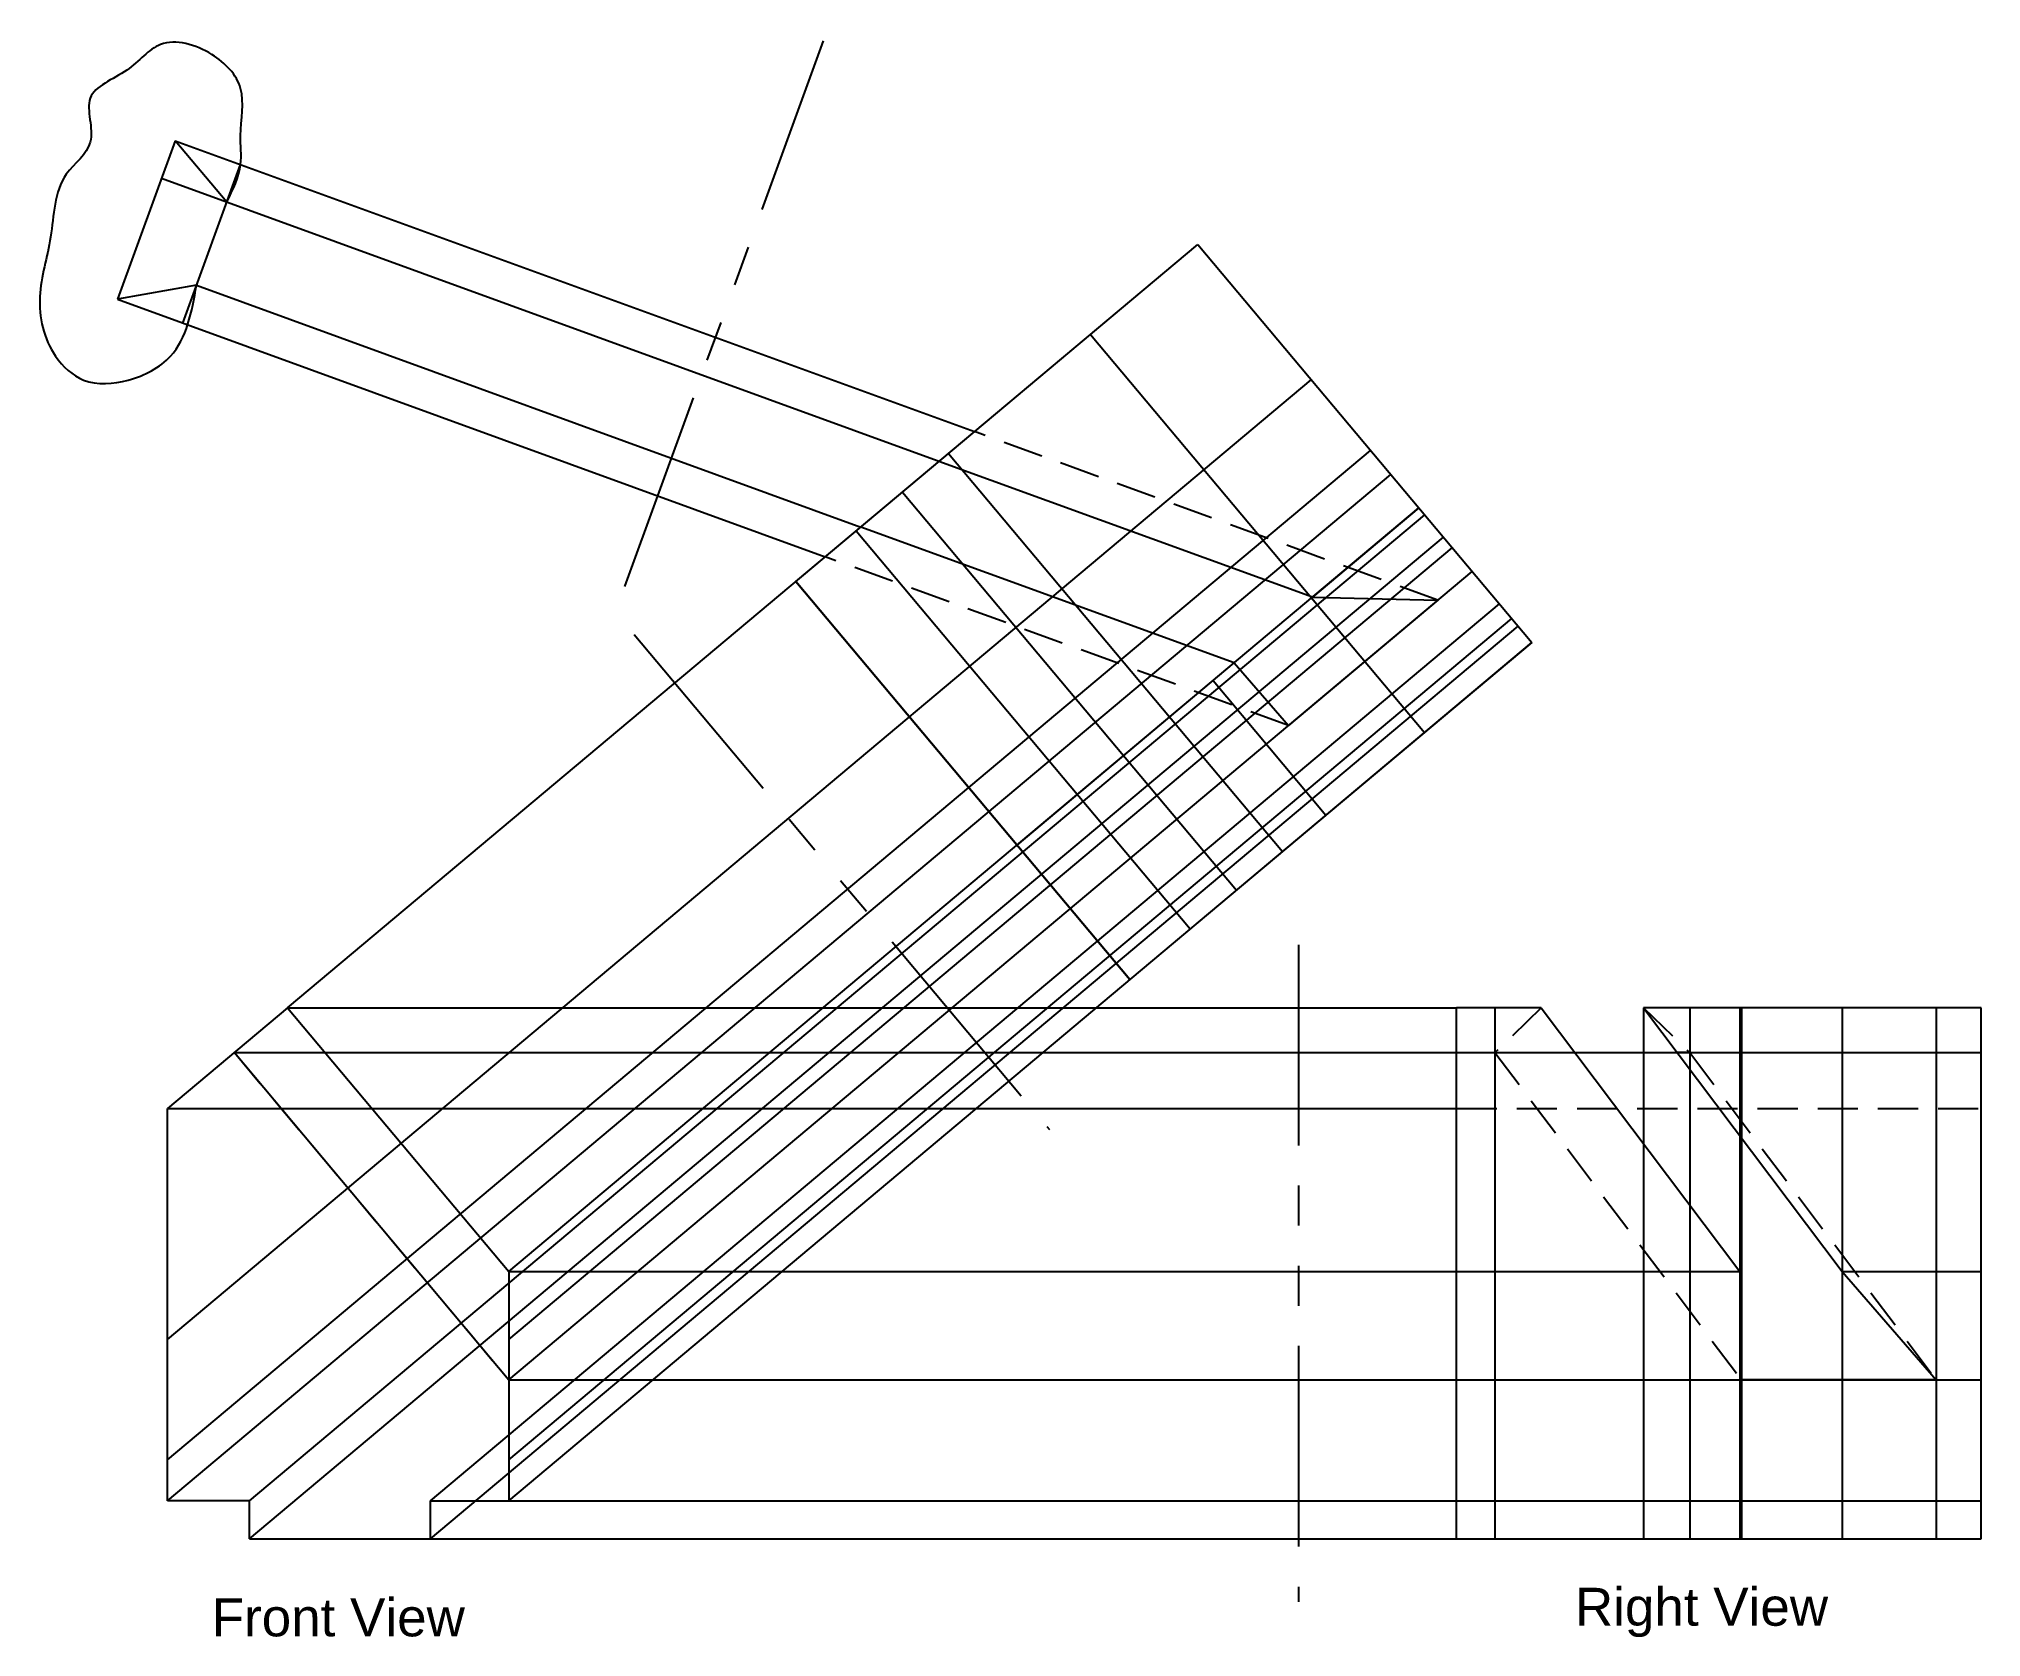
# Model space of a CAD drawing. Header units: millimetres. Extents: x 2602 to 2909, y 1069 to 1321.
import ezdxf

# ---------------------------------------------------------------- set-up
doc = ezdxf.new("R2010")
doc.units = ezdxf.units.MM
doc.linetypes.add('HIDDEN', pattern=[9.525, 6.35, -3.175])
doc.linetypes.add('PHANTOM', pattern=[63.5, 31.75, -6.35, 6.35, -6.35, 6.35, -6.35])
for name, color, linetype in [('CONSTRUCTION', 184, 'Continuous'), ('FOLD LINE', 4, 'PHANTOM'), ('HIDDEN', 3, 'HIDDEN'), ('TEXT', 1, 'Continuous')]:
    doc.layers.add(name, color=color, linetype=linetype)
doc.styles.get("Standard").update_dxf_attribs({"font": 'arial.ttf'})

msp = doc.modelspace()

# ---------------------------------------------------------------- linework, layer by layer
for p, q in [((2623.26, 1305.34), (2614.12, 1280.25)), ((2631.42, 1295.61), (2623.26, 1305.34)), ((2721.47, 1235.59), (2785.05, 1288.94)), ((2785.05, 1288.94), (2837.92, 1225.94)), ((2626.63, 1282.46), (2614.12, 1280.25)), ((2803.2, 1233.09), (2744.11, 1254.59)), ((2820.05, 1247.23), (2803.2, 1233.09)), ((2790.81, 1222.7), (2731.73, 1244.2)), ((2774.34, 1172.59), (2721.47, 1235.59)), ((2823.04, 1232.63), (2799.42, 1212.81)), ((2803.2, 1233.09), (2823.04, 1232.63)), ((2837.92, 1225.94), (2774.34, 1172.59)), ((2756.47, 1193.88), (2790.81, 1222.7)), ((2790.81, 1222.7), (2799.42, 1212.81)), ((2641.03, 1168.1), (2622.03, 1152.16)), ((2641.03, 1168.1), (2676.03, 1126.39)), ((2826.03, 1084.1), (2826.03, 1168.1)), ((2839.43, 1168.1), (2826.03, 1168.1)), ((2839.43, 1168.1), (2870.87, 1126.39)), ((2909.03, 1168.1), (2855.6, 1168.1)), ((2855.6, 1168.1), (2887.03, 1126.39)), ((2909.03, 1084.1), (2909.03, 1168.1)), ((2844.76, 1161.03), (2860.92, 1161.03)), ((2622.03, 1090.1), (2622.03, 1152.16)), ((2676.03, 1126.39), (2676.03, 1090.1)), ((2826.03, 1126.39), (2870.87, 1126.39)), ((2870.87, 1126.39), (2871.1, 1109.27)), ((2887.03, 1126.39), (2901.93, 1109.27)), ((2887.03, 1126.39), (2909.03, 1126.39)), ((2901.93, 1109.27), (2871.1, 1109.27)), ((2635.03, 1090.1), (2622.03, 1090.1)), ((2635.03, 1084.1), (2635.03, 1090.1)), ((2663.63, 1084.1), (2663.63, 1090.1)), ((2663.63, 1090.1), (2676.03, 1090.1)), ((2826.03, 1090.1), (2909.03, 1090.1)), ((2635.03, 1084.1), (2663.63, 1084.1)), ((2826.03, 1084.1), (2909.03, 1084.1))]:
    msp.add_line(p, q)
msp.add_spline([(2631.42, 1295.61), (2633.59, 1301.58), (2633.59, 1306.17), (2633.59, 1313.63), (2629.05, 1318.99), (2620.94, 1320.56), (2615.57, 1316.51), (2609.81, 1312.06), (2609.81, 1305.13), (2606.02, 1300.03), (2603.53, 1290.09), (2601.83, 1280.67), (2604.31, 1271.25), (2608.76, 1267.46), (2615.83, 1267.46), (2622.51, 1271.25), (2626.63, 1282.46)], degree=3)
at = {"layer": 'CONSTRUCTION'}
for p, q in [((2623.26, 1305.34), (2749.73, 1259.31)), ((2624.46, 1276.49), (2633.59, 1301.58)), ((2744.43, 1254.48), (2621.08, 1299.37)), ((2641.03, 1168.1), (2785.05, 1288.94)), ((2785.05, 1288.94), (2837.92, 1225.94)), ((2626.63, 1282.46), (2731.73, 1244.2)), ((2614.12, 1280.25), (2726.11, 1239.49)), ((2768.07, 1274.69), (2820.94, 1211.69)), ((2622.03, 1115.64), (2803.03, 1267.51)), ((2622.03, 1096.56), (2812.42, 1256.32)), ((2745.63, 1255.86), (2798.5, 1192.86)), ((2622.03, 1090.1), (2815.61, 1252.53)), ((2738.32, 1249.73), (2791.19, 1186.73)), ((2635.03, 1090.1), (2820.98, 1246.13)), ((2676.03, 1126.39), (2820.05, 1247.23)), ((2635.03, 1084.1), (2823.93, 1242.6)), ((2731.01, 1243.6), (2783.88, 1180.6)), ((2676.03, 1115.64), (2825.34, 1240.92)), ((2676.03, 1109.27), (2828.48, 1237.19)), ((2721.47, 1235.59), (2774.34, 1172.59)), ((2663.63, 1090.1), (2832.79, 1232.04)), ((2676.03, 1096.56), (2834.74, 1229.73)), ((2663.63, 1084.1), (2835.75, 1228.52)), ((2676.03, 1090.1), (2837.92, 1225.94)), ((2787.48, 1219.9), (2805.35, 1198.61)), ((2641.03, 1168.1), (2826.03, 1168.1)), ((2832.1, 1168.1), (2832.1, 1084.1)), ((2855.6, 1168.1), (2855.6, 1084.1)), ((2862.93, 1168.1), (2862.93, 1084.1)), ((2870.87, 1168.1), (2870.87, 1084.1)), ((2871.1, 1168.1), (2871.1, 1084.1)), ((2887.03, 1168.1), (2887.03, 1084.1)), ((2901.93, 1168.1), (2901.93, 1084.1)), ((2632.61, 1161.03), (2676.03, 1109.27)), ((2632.61, 1161.03), (2909.03, 1161.03)), ((2622.03, 1152.16), (2826.03, 1152.16)), ((2676.03, 1126.39), (2826.03, 1126.39)), ((2676.03, 1126.39), (2676.03, 1126.39)), ((2676.03, 1109.27), (2909.03, 1109.27)), ((2676.03, 1090.1), (2826.03, 1090.1)), ((2663.63, 1084.1), (2826.03, 1084.1))]:
    msp.add_line(p, q, dxfattribs=at)
at = {"layer": 'FOLD LINE'}
for p, q in [((2694.42, 1234.79), (2725.84, 1321.13)), ((2695.89, 1227.18), (2761.61, 1148.86)), ((2801.03, 1178.1), (2801.03, 1074.1))]:
    msp.add_line(p, q, dxfattribs=at)
at = {"layer": 'HIDDEN'}
for p, q in [((2823.04, 1232.63), (2749.73, 1259.31)), ((2799.42, 1212.81), (2726.11, 1239.49)), ((2839.43, 1168.1), (2832.1, 1161.03)), ((2855.6, 1168.1), (2862.93, 1161.03)), ((2632.61, 1161.03), (2676.03, 1109.27)), ((2832.1, 1161.03), (2871.1, 1109.27)), ((2832.1, 1161.03), (2844.76, 1161.03)), ((2862.93, 1161.03), (2860.92, 1161.03)), ((2862.93, 1161.03), (2901.93, 1109.27)), ((2826.03, 1152.16), (2909.03, 1152.16))]:
    msp.add_line(p, q, dxfattribs=at)

# ---------------------------------------------------------------- texts
at = {"layer": 'TEXT'}
for s, p in [('Right View', (2844.75, 1070.33)), ('Front View', (2629.03, 1068.65))]:
    msp.add_text(s, height=6, dxfattribs=at).set_placement(p)

doc.saveas('drawing.dxf')
